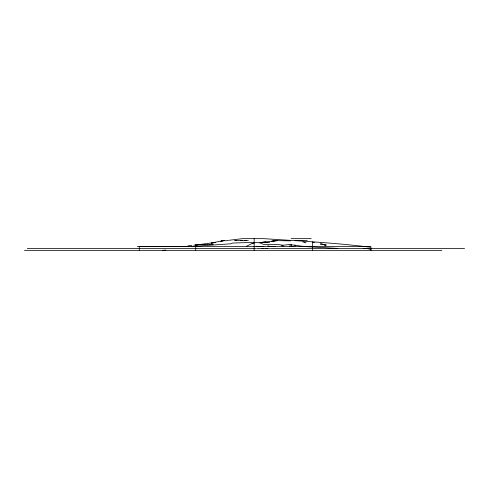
<?xml version="1.0" encoding="UTF-8"?>
<svg xmlns="http://www.w3.org/2000/svg" width="489" height="489" viewBox="0 0 489 489"><rect width="100%" height="100%" fill="white"/><g stroke="black" fill="none" stroke-linecap="round" stroke-linejoin="round"><path stroke-width="0.73" d="M246.364 246.358L252.208 243.369M221.052 241.377L223.002 240.606L224.946 240.606L223.002 240.845M221.052 241.413L223.002 240.698L224.946 240.606M221.052 241.303L223.002 240.606L211.315 243.119L215.215 242.477L195.741 245.001M225.594 240.9L228.192 240.386M252.208 243.663L254.152 243.229M213.265 242.782L215.215 242.373M198.338 244.72L201.584 244.378M165.887 250.093L162.641 250.344M195.741 245.148L199.634 244.5L207.422 244.353M191.847 246.45L230.79 243.809L232.733 243.033L254.152 242.379L259.995 242.862L263.889 244.5L277.514 244.5L283.357 245.246L289.201 244.512L304.775 246.578L337.875 248.394M290.497 240.851L275.57 240.606L271.676 241.248L277.514 240.606L259.995 242.55L269.726 242.465M265.833 241.853L261.939 242.361M193.797 245.154L199.634 244.5L197.69 244.677M187.953 245.863L191.847 245.368M228.84 240.307L242.471 238.656L263.889 238.656C299.659 241.046 335.515 242.795 370.974 247.306L370.974 250.344M197.69 244.714L199.634 244.5M202.88 244.378L199.634 244.616M209.371 244.5L211.315 244.335M207.422 244.5L209.371 244.341M211.315 244.5L213.265 244.353M203.528 244.5L205.478 244.359M203.528 244.366L201.584 244.5L202.88 244.469M261.939 242.55L263.889 242.446M263.889 242.55L265.833 242.452M265.833 242.55L267.783 242.458M240.521 240.606L242.471 240.539M203.528 244.543L205.478 244.5M189.903 246.45L139.279 246.487L139.279 250.344M244.414 240.606L246.364 240.576M256.102 246.358L263.889 246.45M236.627 240.582L234.683 240.606L248.308 240.606M291.108 238.656L311.181 238.656M294.995 240.606L298.803 240.606M298.962 240.606L307.288 240.606M312.563 242.55L314.506 242.55M320.35 244.482L326.194 244.5M137.299 246.45L370.937 246.45M27.28 248.394L256.034 248.394M256.786 248.394L269.726 248.394M270.454 248.394L464.55 248.394M24.45 250.344L441.836 250.344M261.939 248.381L263.889 248.394M265.833 248.369L267.783 248.394M322.3 244.5L324.244 244.549L326.194 245.686M275.57 246.45L269.726 246.352L267.783 245.826M289.201 245.918L293.094 246.45M281.407 245.68L283.357 245.961M302.825 241.988L304.775 242.312M370.974 249.286L369.024 248.925A21.559 21.559 0 0 0 363.186 248.394M304.775 242.55L306.071 242.819M320.35 243.155L323.596 244.641M325.54 245.741L324.244 244.958M312.563 241.81L312.563 250.344M295.038 245.007L295.038 246.034M291.144 244.298L291.144 246.199M254.152 238.656L254.152 250.344M195.741 244.946L195.741 250.344M261.939 242.44L259.995 242.55L261.939 242.446"/></g></svg>
